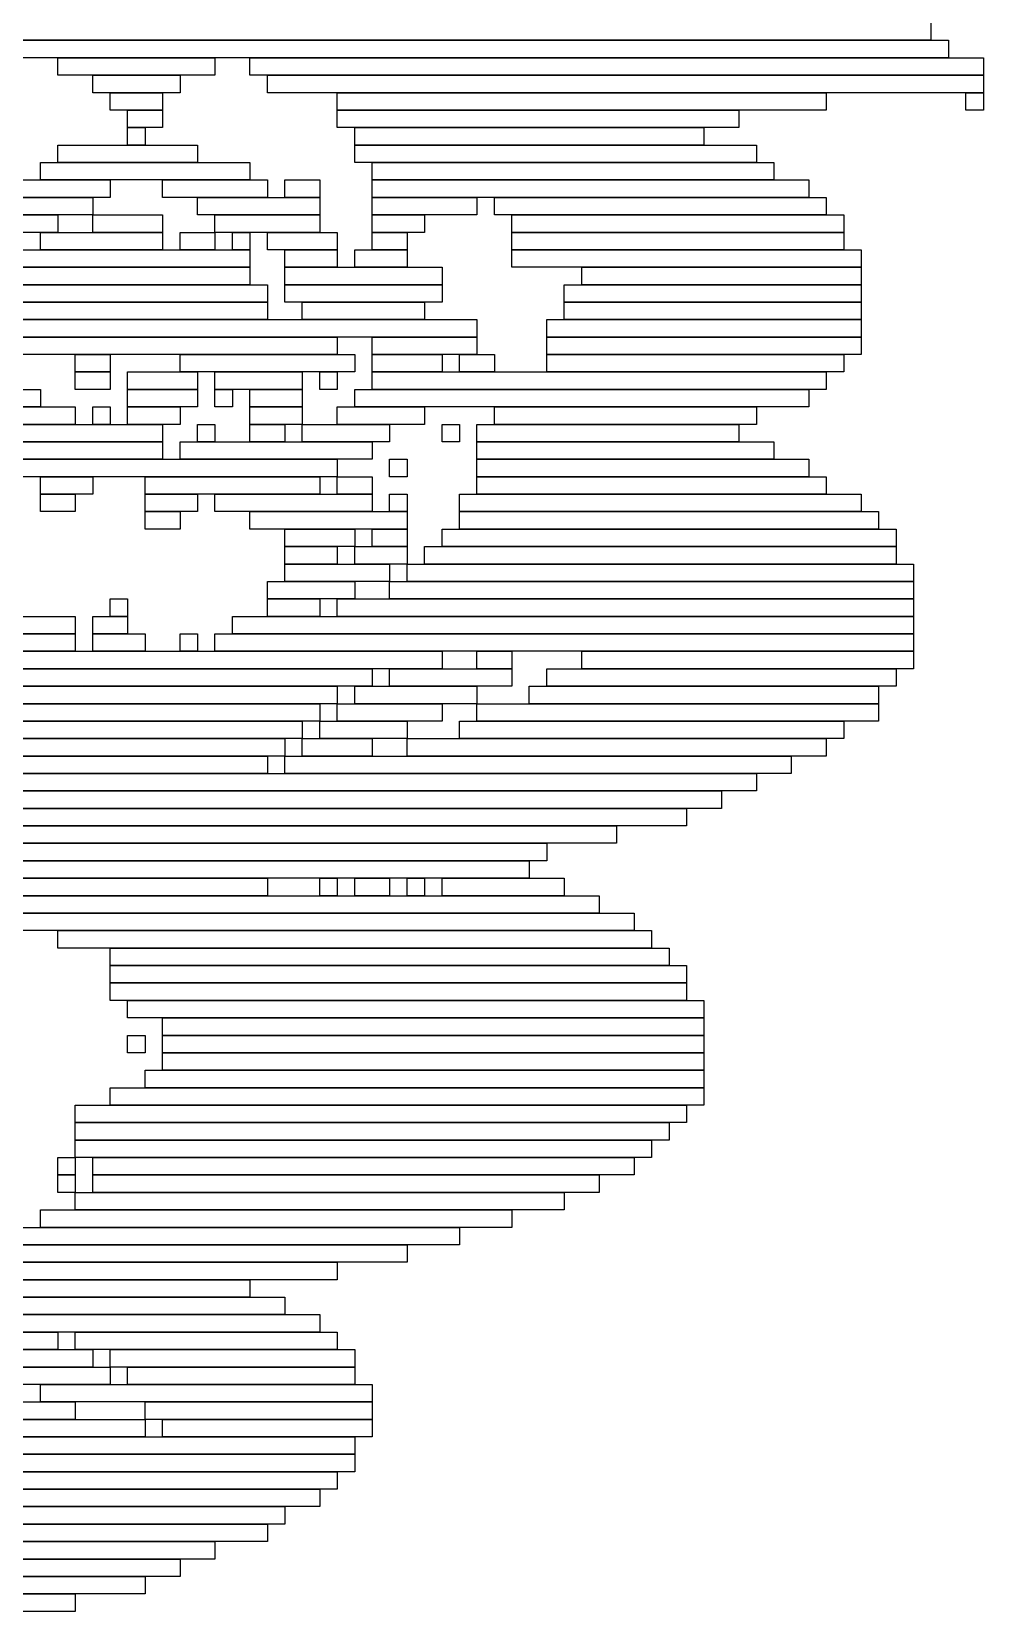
# Model space of a CAD drawing. Extents: x 292 to 731, y 307 to 718.
# Drawn here: x 668.5 to 723, y 345 to 435.5 of the extents above; entities that cross this region are included whole.
import ezdxf

# ---------------------------------------------------------------- set-up
doc = ezdxf.new("R2010")
doc.units = 0

msp = doc.modelspace()

# ---------------------------------------------------------------- linework, layer by layer
for p, q in [((720, 436), (720, 435)), ((720, 435), (644, 435)), ((645, 435), (721, 435)), ((721, 435), (721, 434)), ((721, 434), (645, 434)), ((670, 434), (679, 434)), ((670, 433), (670, 434)), ((679, 434), (679, 433)), ((681, 434), (723, 434)), ((681, 433), (681, 434)), ((723, 434), (723, 433)), ((679, 433), (670, 433)), ((672, 433), (677, 433)), ((672, 432), (672, 433)), ((677, 433), (677, 432)), ((723, 433), (681, 433)), ((682, 433), (723, 433)), ((682, 432), (682, 433)), ((723, 433), (723, 432)), ((677, 432), (672, 432)), ((673, 432), (676, 432)), ((673, 431), (673, 432)), ((676, 432), (676, 431)), ((723, 432), (682, 432)), ((686, 432), (714, 432)), ((686, 431), (686, 432)), ((714, 432), (714, 431)), ((722, 432), (723, 432)), ((722, 431), (722, 432)), ((723, 432), (723, 431)), ((676, 431), (673, 431)), ((674, 431), (676, 431)), ((674, 430), (674, 431)), ((676, 431), (676, 430)), ((714, 431), (686, 431)), ((686, 431), (709, 431)), ((686, 430), (686, 431)), ((709, 431), (709, 430)), ((723, 431), (722, 431)), ((676, 430), (674, 430)), ((674, 430), (675, 430)), ((674, 429), (674, 430)), ((675, 430), (675, 429)), ((709, 430), (686, 430)), ((687, 430), (707, 430)), ((687, 429), (687, 430)), ((707, 430), (707, 429)), ((670, 429), (678, 429)), ((670, 428), (670, 429)), ((675, 429), (674, 429)), ((678, 429), (678, 428)), ((707, 429), (687, 429)), ((687, 429), (710, 429)), ((687, 428), (687, 429)), ((710, 429), (710, 428)), ((669, 428), (681, 428)), ((669, 427), (669, 428)), ((678, 428), (670, 428)), ((681, 428), (681, 427)), ((710, 428), (687, 428)), ((688, 428), (711, 428)), ((688, 427), (688, 428)), ((711, 428), (711, 427)), ((664, 427), (673, 427)), ((681, 427), (669, 427)), ((673, 427), (673, 426)), ((676, 427), (682, 427)), ((676, 426), (676, 427)), ((682, 427), (682, 426)), ((683, 427), (685, 427)), ((683, 426), (683, 427)), ((685, 427), (685, 426)), ((711, 427), (688, 427)), ((688, 427), (713, 427)), ((688, 426), (688, 427)), ((713, 427), (713, 426)), ((673, 426), (664, 426)), ((664, 426), (672, 426)), ((672, 426), (672, 425)), ((682, 426), (676, 426)), ((678, 426), (685, 426)), ((678, 425), (678, 426)), ((685, 426), (683, 426)), ((685, 426), (685, 425)), ((713, 426), (688, 426)), ((688, 426), (694, 426)), ((688, 425), (688, 426)), ((694, 426), (694, 425)), ((695, 426), (714, 426)), ((695, 425), (695, 426)), ((714, 426), (714, 425)), ((663, 425), (670, 425)), ((672, 425), (664, 425)), ((670, 425), (670, 424)), ((672, 425), (676, 425)), ((672, 424), (672, 425)), ((676, 425), (676, 424)), ((685, 425), (678, 425)), ((679, 425), (685, 425)), ((679, 424), (679, 425)), ((685, 425), (685, 424)), ((694, 425), (688, 425)), ((688, 425), (691, 425)), ((688, 424), (688, 425)), ((691, 425), (691, 424)), ((714, 425), (695, 425)), ((696, 425), (715, 425)), ((696, 424), (696, 425)), ((715, 425), (715, 424)), ((670, 424), (663, 424)), ((669, 424), (676, 424)), ((669, 423), (669, 424)), ((676, 424), (672, 424)), ((676, 424), (676, 423)), ((677, 424), (679, 424)), ((677, 423), (677, 424)), ((685, 424), (679, 424)), ((679, 424), (679, 423)), ((680, 424), (681, 424)), ((680, 423), (680, 424)), ((681, 424), (681, 423)), ((682, 424), (686, 424)), ((682, 423), (682, 424)), ((686, 424), (686, 423)), ((691, 424), (688, 424)), ((688, 424), (690, 424)), ((688, 423), (688, 424)), ((690, 424), (690, 423)), ((715, 424), (696, 424)), ((696, 424), (715, 424)), ((696, 423), (696, 424)), ((715, 424), (715, 423)), ((667, 423), (681, 423)), ((676, 423), (669, 423)), ((679, 423), (677, 423)), ((681, 423), (680, 423)), ((681, 423), (681, 422)), ((686, 423), (682, 423)), ((683, 423), (686, 423)), ((683, 422), (683, 423)), ((686, 423), (686, 422)), ((687, 423), (690, 423)), ((687, 422), (687, 423)), ((690, 423), (688, 423)), ((690, 423), (690, 422)), ((715, 423), (696, 423)), ((696, 423), (716, 423)), ((696, 422), (696, 423)), ((716, 423), (716, 422)), ((681, 422), (667, 422)), ((667, 422), (681, 422)), ((681, 422), (681, 421)), ((686, 422), (683, 422)), ((683, 422), (692, 422)), ((683, 421), (683, 422)), ((690, 422), (687, 422)), ((692, 422), (692, 421)), ((716, 422), (696, 422)), ((700, 422), (716, 422)), ((700, 421), (700, 422)), ((716, 422), (716, 421)), ((681, 421), (667, 421)), ((667, 421), (682, 421)), ((682, 421), (682, 420)), ((692, 421), (683, 421)), ((683, 421), (692, 421)), ((683, 420), (683, 421)), ((692, 421), (692, 420)), ((699, 421), (716, 421)), ((699, 420), (699, 421)), ((716, 421), (700, 421)), ((716, 421), (716, 420)), ((682, 420), (667, 420)), ((667, 420), (682, 420)), ((682, 420), (682, 419)), ((692, 420), (683, 420)), ((684, 420), (691, 420)), ((684, 419), (684, 420)), ((691, 420), (691, 419)), ((716, 420), (699, 420)), ((699, 420), (716, 420)), ((699, 419), (699, 420)), ((716, 420), (716, 419)), ((654, 419), (694, 419)), ((682, 419), (667, 419)), ((691, 419), (684, 419)), ((694, 419), (694, 418)), ((698, 419), (716, 419)), ((698, 418), (698, 419)), ((716, 419), (699, 419)), ((716, 419), (716, 418)), ((694, 418), (654, 418)), ((664, 418), (686, 418)), ((686, 418), (686, 417)), ((688, 418), (694, 418)), ((688, 417), (688, 418)), ((694, 418), (694, 417)), ((716, 418), (698, 418)), ((698, 418), (716, 418)), ((698, 417), (698, 418)), ((716, 418), (716, 417)), ((686, 417), (664, 417)), ((671, 417), (673, 417)), ((671, 416), (671, 417)), ((673, 417), (673, 416)), ((677, 417), (687, 417)), ((677, 416), (677, 417)), ((687, 417), (687, 416)), ((694, 417), (688, 417)), ((688, 417), (692, 417)), ((688, 416), (688, 417)), ((692, 417), (692, 416)), ((693, 417), (695, 417)), ((693, 416), (693, 417)), ((695, 417), (695, 416)), ((716, 417), (698, 417)), ((698, 417), (715, 417)), ((698, 416), (698, 417)), ((715, 417), (715, 416)), ((673, 416), (671, 416)), ((671, 416), (673, 416)), ((671, 415), (671, 416)), ((673, 416), (673, 415)), ((674, 416), (678, 416)), ((674, 415), (674, 416)), ((687, 416), (677, 416)), ((678, 416), (678, 415)), ((679, 416), (684, 416)), ((679, 415), (679, 416)), ((684, 416), (684, 415)), ((685, 416), (686, 416)), ((685, 415), (685, 416)), ((686, 416), (686, 415)), ((692, 416), (688, 416)), ((688, 416), (714, 416)), ((688, 415), (688, 416)), ((695, 416), (693, 416)), ((715, 416), (698, 416)), ((714, 416), (714, 415)), ((666, 415), (669, 415)), ((669, 415), (669, 414)), ((673, 415), (671, 415)), ((678, 415), (674, 415)), ((674, 415), (678, 415)), ((674, 414), (674, 415)), ((678, 415), (678, 414)), ((684, 415), (679, 415)), ((679, 415), (680, 415)), ((679, 414), (679, 415)), ((680, 415), (680, 414)), ((681, 415), (684, 415)), ((681, 414), (681, 415)), ((684, 415), (684, 414)), ((686, 415), (685, 415)), ((687, 415), (713, 415)), ((687, 414), (687, 415)), ((714, 415), (688, 415)), ((713, 415), (713, 414)), ((669, 414), (666, 414)), ((667, 414), (671, 414)), ((671, 414), (671, 413)), ((672, 414), (673, 414)), ((672, 413), (672, 414)), ((673, 414), (673, 413)), ((678, 414), (674, 414)), ((674, 414), (677, 414)), ((674, 413), (674, 414)), ((677, 414), (677, 413)), ((680, 414), (679, 414)), ((684, 414), (681, 414)), ((681, 414), (684, 414)), ((681, 413), (681, 414)), ((684, 414), (684, 413)), ((686, 414), (691, 414)), ((686, 413), (686, 414)), ((713, 414), (687, 414)), ((691, 414), (691, 413)), ((695, 414), (710, 414)), ((695, 413), (695, 414)), ((710, 414), (710, 413)), ((671, 413), (667, 413)), ((667, 413), (676, 413)), ((673, 413), (672, 413)), ((677, 413), (674, 413)), ((676, 413), (676, 412)), ((678, 413), (679, 413)), ((678, 412), (678, 413)), ((679, 413), (679, 412)), ((684, 413), (681, 413)), ((681, 413), (683, 413)), ((681, 412), (681, 413)), ((683, 413), (683, 412)), ((684, 413), (689, 413)), ((684, 412), (684, 413)), ((691, 413), (686, 413)), ((689, 413), (689, 412)), ((692, 413), (693, 413)), ((692, 412), (692, 413)), ((693, 413), (693, 412)), ((694, 413), (709, 413)), ((694, 412), (694, 413)), ((710, 413), (695, 413)), ((709, 413), (709, 412)), ((664, 412), (676, 412)), ((676, 412), (667, 412)), ((676, 412), (676, 411)), ((677, 412), (688, 412)), ((677, 411), (677, 412)), ((679, 412), (678, 412)), ((683, 412), (681, 412)), ((689, 412), (684, 412)), ((688, 412), (688, 411)), ((693, 412), (692, 412)), ((709, 412), (694, 412)), ((694, 412), (711, 412)), ((694, 411), (694, 412)), ((711, 412), (711, 411)), ((660, 411), (686, 411)), ((676, 411), (664, 411)), ((688, 411), (677, 411)), ((686, 411), (686, 410)), ((689, 411), (690, 411)), ((689, 410), (689, 411)), ((690, 411), (690, 410)), ((711, 411), (694, 411)), ((694, 411), (713, 411)), ((694, 410), (694, 411)), ((713, 411), (713, 410)), ((686, 410), (660, 410)), ((669, 410), (672, 410)), ((669, 409), (669, 410)), ((672, 410), (672, 409)), ((675, 410), (685, 410)), ((675, 409), (675, 410)), ((685, 410), (685, 409)), ((686, 410), (688, 410)), ((686, 409), (686, 410)), ((688, 410), (688, 409)), ((690, 410), (689, 410)), ((713, 410), (694, 410)), ((694, 410), (714, 410)), ((694, 409), (694, 410)), ((714, 410), (714, 409)), ((672, 409), (669, 409)), ((669, 409), (671, 409)), ((669, 408), (669, 409)), ((671, 409), (671, 408)), ((685, 409), (675, 409)), ((675, 409), (678, 409)), ((675, 408), (675, 409)), ((678, 409), (678, 408)), ((679, 409), (688, 409)), ((679, 408), (679, 409)), ((688, 409), (686, 409)), ((688, 409), (688, 408)), ((689, 409), (690, 409)), ((689, 408), (689, 409)), ((690, 409), (690, 408)), ((693, 409), (716, 409)), ((693, 408), (693, 409)), ((714, 409), (694, 409)), ((716, 409), (716, 408)), ((671, 408), (669, 408)), ((678, 408), (675, 408)), ((675, 408), (677, 408)), ((675, 407), (675, 408)), ((677, 408), (677, 407)), ((688, 408), (679, 408)), ((681, 408), (690, 408)), ((681, 407), (681, 408)), ((690, 408), (689, 408)), ((690, 408), (690, 407)), ((716, 408), (693, 408)), ((693, 408), (717, 408)), ((693, 407), (693, 408)), ((717, 408), (717, 407)), ((677, 407), (675, 407)), ((690, 407), (681, 407)), ((683, 407), (687, 407)), ((683, 406), (683, 407)), ((687, 407), (687, 406)), ((688, 407), (690, 407)), ((688, 406), (688, 407)), ((690, 407), (690, 406)), ((692, 407), (718, 407)), ((692, 406), (692, 407)), ((717, 407), (693, 407)), ((718, 407), (718, 406)), ((687, 406), (683, 406)), ((683, 406), (686, 406)), ((683, 405), (683, 406)), ((686, 406), (686, 405)), ((687, 406), (690, 406)), ((687, 405), (687, 406)), ((690, 406), (688, 406)), ((690, 406), (690, 405)), ((691, 406), (718, 406)), ((691, 405), (691, 406)), ((718, 406), (692, 406)), ((718, 406), (718, 405)), ((686, 405), (683, 405)), ((683, 405), (689, 405)), ((683, 404), (683, 405)), ((690, 405), (687, 405)), ((689, 405), (689, 404)), ((690, 405), (719, 405)), ((690, 404), (690, 405)), ((718, 405), (691, 405)), ((719, 405), (719, 404)), ((682, 404), (687, 404)), ((682, 403), (682, 404)), ((689, 404), (683, 404)), ((687, 404), (687, 403)), ((689, 404), (719, 404)), ((689, 403), (689, 404)), ((719, 404), (690, 404)), ((719, 404), (719, 403)), ((673, 403), (674, 403)), ((673, 402), (673, 403)), ((674, 403), (674, 402)), ((687, 403), (682, 403)), ((682, 403), (685, 403)), ((682, 402), (682, 403)), ((685, 403), (685, 402)), ((686, 403), (719, 403)), ((686, 402), (686, 403)), ((719, 403), (689, 403)), ((719, 403), (719, 402)), ((668, 402), (671, 402)), ((671, 402), (671, 401)), ((672, 402), (674, 402)), ((672, 401), (672, 402)), ((674, 402), (673, 402)), ((674, 402), (674, 401)), ((680, 402), (719, 402)), ((680, 401), (680, 402)), ((685, 402), (682, 402)), ((719, 402), (686, 402)), ((719, 402), (719, 401)), ((644, 401), (671, 401)), ((671, 401), (668, 401)), ((671, 401), (671, 400)), ((674, 401), (672, 401)), ((672, 401), (675, 401)), ((672, 400), (672, 401)), ((675, 401), (675, 400)), ((677, 401), (678, 401)), ((677, 400), (677, 401)), ((678, 401), (678, 400)), ((679, 401), (719, 401)), ((679, 400), (679, 401)), ((719, 401), (680, 401)), ((719, 401), (719, 400)), ((671, 400), (644, 400)), ((648, 400), (692, 400)), ((675, 400), (672, 400)), ((678, 400), (677, 400)), ((719, 400), (679, 400)), ((692, 400), (692, 399)), ((694, 400), (696, 400)), ((694, 399), (694, 400)), ((696, 400), (696, 399)), ((700, 400), (719, 400)), ((700, 399), (700, 400)), ((719, 400), (719, 399)), ((692, 399), (648, 399)), ((661, 399), (688, 399)), ((688, 399), (688, 398)), ((689, 399), (696, 399)), ((689, 398), (689, 399)), ((696, 399), (694, 399)), ((696, 399), (696, 398)), ((698, 399), (718, 399)), ((698, 398), (698, 399)), ((719, 399), (700, 399)), ((718, 399), (718, 398)), ((688, 398), (661, 398)), ((662, 398), (686, 398)), ((686, 398), (686, 397)), ((687, 398), (694, 398)), ((687, 397), (687, 398)), ((696, 398), (689, 398)), ((694, 398), (694, 397)), ((697, 398), (717, 398)), ((697, 397), (697, 398)), ((718, 398), (698, 398)), ((717, 398), (717, 397)), ((686, 397), (662, 397)), ((663, 397), (685, 397)), ((685, 397), (685, 396)), ((686, 397), (692, 397)), ((686, 396), (686, 397)), ((694, 397), (687, 397)), ((692, 397), (692, 396)), ((694, 397), (717, 397)), ((694, 396), (694, 397)), ((717, 397), (697, 397)), ((717, 397), (717, 396)), ((685, 396), (663, 396)), ((663, 396), (684, 396)), ((684, 396), (684, 395)), ((685, 396), (690, 396)), ((685, 395), (685, 396)), ((692, 396), (686, 396)), ((690, 396), (690, 395)), ((693, 396), (715, 396)), ((693, 395), (693, 396)), ((717, 396), (694, 396)), ((715, 396), (715, 395)), ((684, 395), (663, 395)), ((663, 395), (683, 395)), ((683, 395), (683, 394)), ((684, 395), (688, 395)), ((684, 394), (684, 395)), ((690, 395), (685, 395)), ((688, 395), (688, 394)), ((690, 395), (714, 395)), ((690, 394), (690, 395)), ((715, 395), (693, 395)), ((714, 395), (714, 394)), ((683, 394), (663, 394)), ((664, 394), (682, 394)), ((682, 394), (682, 393)), ((683, 394), (712, 394)), ((683, 393), (683, 394)), ((688, 394), (684, 394)), ((714, 394), (690, 394)), ((712, 394), (712, 393)), ((682, 393), (664, 393)), ((666, 393), (710, 393)), ((712, 393), (683, 393)), ((710, 393), (710, 392)), ((710, 392), (666, 392)), ((666, 392), (708, 392)), ((708, 392), (708, 391)), ((708, 391), (666, 391)), ((666, 391), (706, 391)), ((706, 391), (706, 390)), ((665, 390), (702, 390)), ((706, 390), (666, 390)), ((702, 390), (702, 389)), ((702, 389), (665, 389)), ((665, 389), (698, 389)), ((698, 389), (698, 388)), ((698, 388), (665, 388)), ((665, 388), (697, 388)), ((697, 388), (697, 387)), ((664, 387), (682, 387)), ((697, 387), (665, 387)), ((682, 387), (682, 386)), ((685, 387), (686, 387)), ((685, 386), (685, 387)), ((686, 387), (686, 386)), ((687, 387), (689, 387)), ((687, 386), (687, 387)), ((689, 387), (689, 386)), ((690, 387), (691, 387)), ((690, 386), (690, 387)), ((691, 387), (691, 386)), ((692, 387), (699, 387)), ((692, 386), (692, 387)), ((699, 387), (699, 386)), ((682, 386), (664, 386)), ((664, 386), (701, 386)), ((686, 386), (685, 386)), ((689, 386), (687, 386)), ((691, 386), (690, 386)), ((699, 386), (692, 386)), ((701, 386), (701, 385)), ((663, 385), (703, 385)), ((701, 385), (664, 385)), ((703, 385), (703, 384)), ((703, 384), (663, 384)), ((670, 384), (704, 384)), ((670, 383), (670, 384)), ((704, 384), (704, 383)), ((704, 383), (670, 383)), ((673, 383), (705, 383)), ((673, 382), (673, 383)), ((705, 383), (705, 382)), ((705, 382), (673, 382)), ((673, 382), (706, 382)), ((673, 381), (673, 382)), ((706, 382), (706, 381)), ((706, 381), (673, 381)), ((673, 381), (706, 381)), ((673, 380), (673, 381)), ((706, 381), (706, 380)), ((706, 380), (673, 380)), ((674, 380), (707, 380)), ((674, 379), (674, 380)), ((707, 380), (707, 379)), ((707, 379), (674, 379)), ((676, 379), (707, 379)), ((676, 378), (676, 379)), ((707, 379), (707, 378)), ((674, 378), (675, 378)), ((674, 377), (674, 378)), ((675, 378), (675, 377)), ((707, 378), (676, 378)), ((676, 378), (707, 378)), ((676, 377), (676, 378)), ((707, 378), (707, 377)), ((675, 377), (674, 377)), ((707, 377), (676, 377)), ((676, 377), (707, 377)), ((676, 376), (676, 377)), ((707, 377), (707, 376)), ((675, 376), (707, 376)), ((675, 375), (675, 376)), ((707, 376), (676, 376)), ((707, 376), (707, 375)), ((673, 375), (707, 375)), ((673, 374), (673, 375)), ((707, 375), (675, 375)), ((707, 375), (707, 374)), ((671, 374), (706, 374)), ((671, 373), (671, 374)), ((707, 374), (673, 374)), ((706, 374), (706, 373)), ((706, 373), (671, 373)), ((671, 373), (705, 373)), ((671, 372), (671, 373)), ((705, 373), (705, 372)), ((705, 372), (671, 372)), ((671, 372), (704, 372)), ((671, 371), (671, 372)), ((704, 372), (704, 371)), ((670, 371), (671, 371)), ((670, 370), (670, 371)), ((704, 371), (671, 371)), ((671, 371), (671, 370)), ((672, 371), (703, 371)), ((672, 370), (672, 371)), ((703, 371), (703, 370)), ((671, 370), (670, 370)), ((670, 370), (671, 370)), ((670, 369), (670, 370)), ((671, 370), (671, 369)), ((703, 370), (672, 370)), ((672, 370), (701, 370)), ((672, 369), (672, 370)), ((701, 370), (701, 369)), ((671, 369), (670, 369)), ((671, 369), (699, 369)), ((671, 368), (671, 369)), ((701, 369), (672, 369)), ((699, 369), (699, 368)), ((669, 368), (696, 368)), ((669, 367), (669, 368)), ((699, 368), (671, 368)), ((696, 368), (696, 367)), ((668, 367), (693, 367)), ((696, 367), (669, 367)), ((693, 367), (693, 366)), ((657, 366), (690, 366)), ((693, 366), (668, 366)), ((690, 366), (690, 365)), ((690, 365), (657, 365)), ((657, 365), (686, 365)), ((686, 365), (686, 364)), ((686, 364), (657, 364)), ((657, 364), (681, 364)), ((681, 364), (681, 363)), ((681, 363), (657, 363)), ((657, 363), (683, 363)), ((683, 363), (683, 362)), ((656, 362), (685, 362)), ((683, 362), (657, 362)), ((685, 362), (685, 361)), ((685, 361), (656, 361)), ((656, 361), (670, 361)), ((670, 361), (670, 360)), ((671, 361), (686, 361)), ((671, 360), (671, 361)), ((686, 361), (686, 360)), ((651, 360), (672, 360)), ((670, 360), (656, 360)), ((686, 360), (671, 360)), ((672, 360), (672, 359)), ((673, 360), (687, 360)), ((673, 359), (673, 360)), ((687, 360), (687, 359)), ((672, 359), (651, 359)), ((651, 359), (673, 359)), ((687, 359), (673, 359)), ((673, 359), (673, 358)), ((674, 359), (687, 359)), ((674, 358), (674, 359)), ((687, 359), (687, 358)), ((673, 358), (651, 358)), ((669, 358), (688, 358)), ((669, 357), (669, 358)), ((687, 358), (674, 358)), ((688, 358), (688, 357)), ((650, 357), (671, 357)), ((688, 357), (669, 357)), ((671, 357), (671, 356)), ((675, 357), (688, 357)), ((675, 356), (675, 357)), ((688, 357), (688, 356)), ((556, 356), (675, 356)), ((671, 356), (650, 356)), ((688, 356), (675, 356)), ((675, 356), (675, 355)), ((676, 356), (688, 356)), ((676, 355), (676, 356)), ((688, 356), (688, 355)), ((675, 355), (556, 355)), ((556, 355), (687, 355)), ((688, 355), (676, 355)), ((687, 355), (687, 354)), ((687, 354), (556, 354)), ((631, 354), (687, 354)), ((687, 354), (687, 353)), ((687, 353), (631, 353)), ((641, 353), (686, 353)), ((686, 353), (686, 352)), ((640, 352), (685, 352)), ((686, 352), (641, 352)), ((685, 352), (685, 351)), ((586, 351), (683, 351)), ((685, 351), (640, 351)), ((683, 351), (683, 350)), ((683, 350), (586, 350)), ((639, 350), (682, 350)), ((682, 350), (682, 349)), ((638, 349), (679, 349)), ((682, 349), (639, 349)), ((679, 349), (679, 348)), ((614, 348), (677, 348)), ((679, 348), (638, 348)), ((677, 348), (677, 347)), ((677, 347), (614, 347)), ((617, 347), (675, 347)), ((675, 347), (675, 346)), ((675, 346), (617, 346)), ((618, 346), (671, 346)), ((671, 346), (671, 345)), ((671, 345), (618, 345))]:
    msp.add_line(p, q)

doc.saveas('drawing.dxf')
